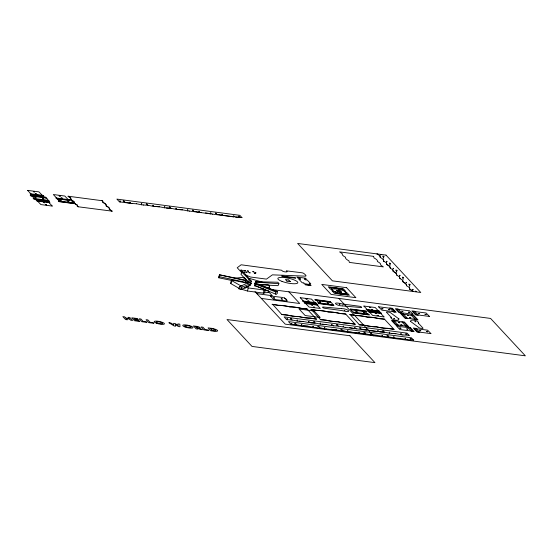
<?xml version="1.0" encoding="UTF-8"?>
<svg xmlns="http://www.w3.org/2000/svg" width="553" height="553" viewBox="0 0 553 553"><rect width="100%" height="100%" fill="white"/><g stroke="black" fill="none" stroke-linecap="round" stroke-linejoin="round"><path stroke-width="0.83" d="M241.253 289.53L241.488 287.47L250.799 283.482L249.417 282.217L239.815 286.516L238.696 288.797L241.253 289.53L249.61 285.604L250.799 283.482M264.797 291.286L264.569 292.931L263.311 293.104L247.447 291.009L240.5 288.949M269.048 288.611L269.505 285.452L267.77 284.712L257.594 284.415M218.836 277.793L219.092 276.638L245.622 282.3L246.03 280.26L219.458 274.8L218.836 277.793L232.944 280.73M256.468 283.786L256.71 282.21L255.465 281.691L254.926 283.883M263.2 292.8L268.26 292.551L268.509 290.975M239.912 288.797L230.815 283.599L231.465 280.115M231.437 280.171L231.327 280.813L232.011 280.046L245.29 282.804L246.348 282.217L248.193 282.804L246.348 282.217M275.518 294.058L275.912 291.991L277.26 291.611L277.399 293.228L276.32 294.417L254.601 285.32L254.974 283.938L256.011 283.15L277.26 291.611L259.011 284.754M269.041 287.823L269.505 285.452L266.594 284.899L267.77 284.712M230.815 283.599L231.465 280.495L232.011 280.046M245.484 282.804L246.03 280.26M219.092 276.638L219.479 274.813L245.954 280.786M268.26 292.551L268.592 290.975M249.382 284.532L250.786 285.051L245.656 287.214L245.428 288.154L244.156 287.781M247.447 291.009L248.276 287.933L264.134 290.014L265.405 290.795L267.085 290.608L265.578 289.993M263.311 293.104L264.134 290.014L265.032 289.648L265.405 290.795M241.965 272.152L249.223 279.68L248.408 282.403L240.928 274.233L241.965 272.152L244.06 272.843L251.435 281.263L250.585 282.279M255.465 281.691L277.896 282.237L278.912 283.682L278.028 285.666L268.855 285.21M241.661 289.254L241.91 288.777M416.824 319.516L405.605 318.044L401.81 314.118M390.957 317.795C390.902 319.772 399.695 321.687 398.976 318.97A4.68 1.106 12.1 0 0 398.844 318.881M48.18 200.78L34.991 199.087L31.666 195.734M247.696 283.565L249.417 282.217M247.371 270.908L248.587 271.17M248.905 272.56L250.129 272.823M254.332 273.327L255.562 273.541M27.671 190.398L38.931 191.856L42.664 195.727M31.673 195.672L44.917 197.38L47.579 199.018L48.201 200.739M42.65 195.783L31.39 194.324L27.671 190.474M37.217 200.67L48.484 202.128L52.217 205.999M52.189 206.062L40.901 204.582L37.224 200.746M248.56 271.233L247.378 270.984M250.115 272.878L248.905 272.622M255.901 272.912L254.691 272.65L255.915 272.857M255.534 273.604L254.339 273.341M270.348 295.973L283.129 297.535M300.217 297.701L311.498 299.104L315.231 302.982M305.318 303.12L316.586 304.579L320.318 308.456L309.079 307.06L305.311 303.182M315.203 303.044L303.915 301.558L300.224 297.714M363.909 306.051L375.176 307.509L378.895 311.436L367.627 309.977L363.895 306.099M369.003 311.526L380.264 312.984L383.996 316.855M378.584 306.77L391.593 308.443L394.89 311.795M367.918 314.519L355.095 312.894C353.616 312.86 350.305 310.351 351.832 309.39L364.648 311.111L367.945 314.457M383.976 316.917L372.681 315.438L368.996 311.588M394.863 311.851L381.867 310.171L378.577 306.839M401.81 314.042L413.077 315.5L416.872 319.447M413.091 311.325L426.1 312.998L429.398 316.344M412.863 314.228L399.819 312.535L396.563 309.196L409.586 310.821L412.884 314.166M407.651 326.325L396.356 324.846L392.616 320.864L397.095 321.086L403.904 322.33L407.672 326.27M429.335 316.42L416.374 314.726L413.091 311.401M414.591 328.517L427.6 330.189L430.898 333.535M412.877 331.219L399.84 329.526L396.612 326.132L409.607 327.818L412.904 331.164M430.87 333.597L417.874 331.918L414.598 328.593M33.339 191.601L34.528 191.863M34.459 191.939L33.339 191.684M35.268 193.674L36.457 193.937M36.422 193.999L35.268 193.757M34.867 197.469L36.049 197.732M36.014 197.801L34.86 197.552M42.546 198.486L43.735 198.748M43.701 198.817L42.546 198.568M43.438 202.453L44.62 202.716M44.586 202.785L43.417 202.516M59.164 195.831L60.353 196.094M60.318 196.163L59.164 195.914M45.367 204.527L46.549 204.79M46.528 204.852L45.36 204.61M61.1 197.905L62.282 198.168M62.261 198.23L61.093 197.995M59.959 199.944L61.148 200.207M61.072 200.29L59.966 200.041M68.807 201.285L67.625 201.022L68.828 201.223M123.264 200.995L124.446 201.257M124.411 201.327L123.257 201.078M146.317 204.036L147.499 204.299M147.464 204.368L146.303 204.105M193.585 210.444L192.396 210.181L193.605 210.382M215.47 213.161L216.658 213.423M216.624 213.493L215.449 213.223M238.523 216.202L239.712 216.465M239.677 216.534L238.523 216.285M273.541 297.77L274.723 298.032M274.689 298.102L273.521 297.832M281.221 298.786L282.41 299.049M282.376 299.118L281.201 298.841M382.814 256.136L384.003 256.398M383.969 256.468L382.814 256.219M307.834 300.922L309.023 301.185L307.821 300.998M389.34 263.145L390.522 263.408M390.453 263.491L389.333 263.228M311.539 304.903L312.721 305.173L311.519 304.966M319.482 301.841L320.664 302.104M320.629 302.173L319.475 301.931M290.498 318.784L291.687 319.046M291.666 319.109L290.498 318.867M314.629 307.302L313.447 307.039L314.65 307.247M327.162 302.857L328.351 303.12M328.316 303.189L327.155 302.926M314.705 322.157L313.537 321.901L314.74 322.088M403.545 277.495L402.356 277.233L403.566 277.433M408.895 284.18L410.084 284.442M410.05 284.512L408.888 284.256M369.584 307.254L370.773 307.516M336.604 324.867L337.793 325.129M370.738 307.579L369.57 307.323M337.759 325.199L336.583 324.929M363.57 312.39L364.759 312.652M364.724 312.721L363.549 312.445M371.512 309.327L372.701 309.59M372.667 309.659L371.498 309.397M340.959 329.547L342.141 329.809M381.777 308.567L382.966 308.837M415.421 291.196L416.603 291.459M342.072 329.892L340.966 329.643M382.932 308.899L381.777 308.657M416.568 291.528L415.4 291.251M375.217 313.309L376.406 313.572M376.372 313.641L375.217 313.392M377.146 315.383L378.335 315.645M378.3 315.715L377.16 315.48M359.657 327.908L360.846 328.178M360.812 328.24L359.657 327.998M402.847 311.526L401.678 311.27L402.881 311.463M364.012 332.588L365.194 332.851M365.16 332.92L364.005 332.671M408.515 312.099L409.697 312.362M409.662 312.431L408.522 312.196M407.485 315.245L408.667 315.507M408.598 315.583L407.478 315.328M398.651 322.454L399.833 322.717M382.711 330.95L383.9 331.219M409.655 317.581L410.844 317.844M399.798 322.786L398.637 322.53M383.858 331.282L382.697 331.026M410.824 317.906L409.655 317.664M419.319 313.717L418.186 313.433L419.388 313.641M400.821 324.791L402.01 325.06M401.969 325.123L400.828 324.894M425.022 314.277L426.211 314.539M399.791 327.943L400.973 328.206M426.135 314.616L425.022 314.36M400.904 328.282L399.778 328.012M387.059 335.63L388.247 335.892M388.213 335.961L387.045 335.706M407.775 329.166L406.586 328.897L407.796 329.104M405.764 333.991L406.946 334.261M406.877 334.337L405.757 334.081M426.522 331.468L427.711 331.731M427.676 331.8L426.508 331.537M343.945 293.539L346.42 292.558L343.289 290.525M248.684 278.94L249.804 278.505L262.682 282.265M339.286 304.06L339.929 304.191M339.908 304.261L339.307 304.143M344.291 310.302L344.941 310.433L344.312 310.385M393.826 318.563L394.476 318.694M394.455 318.763L393.833 318.639M414.999 321.597L415.642 321.798L415.006 321.673M68.226 196.163L67.874 196.253L70.577 198.085A15.443 3.657 12.1 0 0 73.839 201.589A15.443 3.657 12.1 0 0 77.102 205.094L77.247 206.331L78.167 206.85M111.941 211.301L112.294 211.218L109.591 209.387A15.443 3.657 12.1 0 0 106.328 205.875A15.443 3.657 12.1 0 0 103.072 202.37L102.92 201.133L102.008 200.621M272.021 304.274L278.235 305.263A15.443 3.657 12.1 0 1 289.765 306.784A15.443 3.657 12.1 0 1 301.288 308.304L307.143 308.906M339.03 290.892L338.291 290.097L339.639 290.277L341.56 292.343L339.217 290.373M337.454 290.919L336.563 290.636L339.736 291.224M338.063 291.735L337.365 291.5L340.537 292.088M310.751 309.383L316.966 310.378A15.443 3.657 12.1 0 1 328.489 311.899A15.443 3.657 12.1 0 1 340.019 313.42L345.874 314.021M316.696 319.185L310.482 318.189A15.443 3.657 12.1 0 1 298.952 316.669A15.443 3.657 12.1 0 1 287.429 315.148L281.574 314.546M349.579 314.505L355.8 315.5A15.443 3.657 12.1 0 1 367.323 317.021A15.443 3.657 12.1 0 1 378.853 318.542L384.701 319.143M355.427 324.293L349.206 323.298A15.443 3.657 12.1 0 1 337.683 321.777A15.443 3.657 12.1 0 1 326.152 320.256L320.305 319.655M394.254 329.415L388.04 328.427A15.443 3.657 12.1 0 1 376.517 326.906A15.443 3.657 12.1 0 1 364.987 325.385L359.139 324.784M198.092 327.563L196.426 327.404M241.288 270.389L240.569 270.23L241.55 270.237M245.014 270.735L245.726 270.887M241.841 271.495L242.56 271.647M245.712 270.97L245 270.825M242.525 271.737L241.841 271.592M246.265 272.083L246.977 272.235M246.942 272.318L246.465 272.332M300.514 279.168L298.606 278.912L302.138 282.707L303.88 282.998M290.284 281.671L286.91 281.18M304.461 278.864L306.383 279.113L305.512 278.18L296.871 277.039L297.742 277.972L299.809 278.304M305.657 283.945L308.913 284.38M243.341 277.91L244.322 277.737L248.062 281.767L251.262 282.272M248.373 278.74L249.804 278.505L248.283 278.408M234.244 278.29L241.675 277.461L244.322 277.737M119.766 200.96L120.291 201.071M120.257 201.161L119.759 201.057M129.789 202.287L130.314 202.398M130.28 202.481L129.782 202.377M141.312 203.808L141.838 203.919M141.775 204.009L141.312 203.898M152.842 205.329L153.368 205.44M153.333 205.522L152.849 205.426M164.365 206.85L164.891 206.96M164.856 207.043L164.379 206.946M175.895 208.37L176.414 208.481M176.4 208.564L175.875 208.453M187.419 209.891L187.944 210.002M187.909 210.092L187.412 209.981M198.942 211.412L199.467 211.523M199.405 211.612L198.942 211.502M210.472 212.933L210.997 213.043M210.963 213.133L210.479 213.029M221.995 214.453L222.52 214.564M222.493 214.654L222.009 214.55M233.525 215.974L234.05 216.085M233.981 216.175L233.504 216.057M380.402 254.698L380.927 254.809M380.865 254.898L380.402 254.795M383.236 257.746L383.761 257.857M383.734 257.947L383.25 257.85M386.499 261.251L387.024 261.362M386.989 261.451L386.499 261.348M389.761 264.756L390.287 264.873M390.266 264.956L389.768 264.859M393.017 268.267L393.542 268.378M393.48 268.468L393.017 268.357M396.28 271.772L396.805 271.882M396.771 271.972L396.294 271.869M399.543 275.276L400.061 275.387M400.033 275.477L399.549 275.38M402.798 278.781L403.324 278.892M403.31 278.982L402.784 278.871M406.061 282.286L406.586 282.403M406.524 282.493L406.054 282.383M409.324 285.797L409.842 285.908M409.814 285.998L409.317 285.887M412.579 289.302L413.105 289.413M413.077 289.502L412.593 289.399M287.007 318.756L287.532 318.867M287.463 318.957L286.986 318.839M297.03 320.076L297.549 320.187M297.486 320.277L297.009 320.159M308.553 321.597L309.079 321.708M291.355 323.436L291.88 323.546M309.044 321.798L308.56 321.701M291.846 323.629L291.355 323.526M301.378 324.756L301.903 324.867M301.869 324.957L301.364 324.839M320.076 323.118L320.602 323.229M320.574 323.318L320.09 323.222M312.901 326.277L313.427 326.388M313.399 326.477L312.915 326.374M331.606 324.639L332.132 324.749M332.111 324.839L331.613 324.742M324.431 327.798L324.957 327.908M324.936 327.998L324.459 327.908M343.13 326.159L343.655 326.27M343.627 326.36L343.13 326.256M335.954 329.318L336.48 329.429M336.452 329.519L335.968 329.422M354.66 327.68L355.185 327.791M355.116 327.881L354.653 327.777M347.484 330.839L348.01 330.95M347.941 331.04L347.478 330.929M366.183 329.201L366.708 329.312M366.68 329.401L366.197 329.305M359.008 332.36L359.533 332.471M359.505 332.56L358.994 332.443M377.713 330.722L378.238 330.832M378.204 330.922L377.72 330.825M370.538 333.881L371.063 333.991M371.028 334.081L370.545 333.984M389.236 332.242L389.761 332.353M389.747 332.443L389.25 332.346M382.061 335.401L382.586 335.512M382.572 335.602L382.047 335.484M400.766 333.763L401.284 333.874M401.257 333.964L400.759 333.86M393.591 336.922L394.109 337.033M394.082 337.123L393.598 337.026M405.114 338.443L405.639 338.554M405.577 338.643L405.107 338.54M241.101 270.051L241.571 270.147M243.189 270.452L242.746 270.369M244.364 270.479L244.834 270.576M244.772 272.207L244.364 272.111M242.739 270.265L243.202 270.362M244.772 270.666L244.364 270.576M242.732 271.8L243.202 271.903M243.133 271.993L242.719 271.889M244.364 272.014L244.834 272.117M246.002 272.235L246.258 272.173M246.431 272.422L246.002 272.332M331.814 288.977L332.125 290.698L337.683 292.772L344.09 293.608L346.641 292.599L341.954 288.977L330.431 287.456L331.841 288.977L336.901 288.97M286.724 301.171L286.731 299.837L283.931 297.749L286.447 299.339L287.076 301.102L273.673 299.38L270.348 296.049M260.518 284.788L266.352 285.085M120.284 201.935L130.107 203.283M131.808 203.456L136.404 203.787M143.338 204.976L147.928 205.308M154.861 206.497L159.402 206.767L164.683 207.845M159.458 206.829L153.105 206.262M166.391 208.018L170.925 208.287L176.207 209.366M170.981 208.35L164.628 207.783M177.914 209.539L182.455 209.815L187.737 210.887M182.511 209.87L176.151 209.304M189.444 211.059L199.26 212.407M200.967 212.58L210.79 213.928M212.497 214.101L222.313 215.449M224.02 215.622L242.055 217.592M235.543 217.142L241.868 217.523L239.829 215.331L116.883 199.108L119.407 201.817M287.525 319.724L292.115 320.063M299.049 321.245L303.59 321.521L308.871 322.593M303.645 321.583L297.286 321.017M310.579 322.765L315.113 323.042L320.394 324.113M315.169 323.104L308.816 322.537M322.102 324.286L326.636 324.563L331.924 325.634M326.699 324.625L320.339 324.058M333.632 325.807L338.222 326.146M345.155 327.328L354.978 328.676M291.873 324.404L296.415 324.68L301.696 325.752M296.47 324.735L290.954 324.334M356.678 328.848L366.501 330.196M303.403 325.924L307.938 326.201L313.219 327.272M307.993 326.256L301.641 325.696M368.208 330.369L384.328 332.229M313.164 327.217L326.553 329.028M379.731 331.89L384.273 332.166L389.554 333.238M326.457 328.966L336.272 330.314M391.261 333.411L395.796 333.687L401.077 334.759M395.851 333.749L389.499 333.183M330.991 329.242L359.326 333.355M402.784 334.931L409.296 335.381M349.503 332.007L365.623 333.867M361.033 333.528L365.568 333.805L370.849 334.876M370.8 334.821L377.098 335.325L384.183 336.632M377.153 335.388L372.611 335.111M384.086 336.57L388.676 336.908M395.609 338.09L400.206 338.429M407.139 339.611L413.644 340.06M256.71 282.21L278.912 283.682M120.367 201.997L119.365 201.866M131.911 203.518L124.819 202.204M143.421 205.039L141.575 204.741M189.541 211.122L187.681 210.824M201.05 212.642L193.979 211.336M212.58 214.163L205.509 212.857M287.608 319.786L286.599 319.655L284.124 316.904L407.07 333.127L409.109 335.318M333.715 325.869L331.869 325.579M345.238 327.39L338.166 326.083M356.768 328.911L349.69 327.604M402.867 334.994L401.022 334.703M395.713 338.153L393.847 337.862M407.222 339.673L400.151 338.367M342.66 305.92L360.729 307.516A1.68 0.401 12.1 0 0 361.621 307.219L361.351 306.929A1.68 0.401 12.1 0 0 359.326 306.238L342.984 304.081M341.554 308.636L323.491 307.039A1.68 0.401 12.1 0 0 322.593 307.337L322.869 307.627A1.68 0.401 12.1 0 0 324.894 308.318L341.229 310.475A4.873 1.154 12.1 0 1 343.696 311.014C353.104 313.198 347.402 308.512 341.92 308.664A4.68 1.106 12.1 0 0 341.664 308.643M57.111 198.596L68.634 200.117L64.86 196.052L53.337 194.532L59.869 201.555L73.314 203.331L73.155 202.004L70.051 199.827L55.901 197.946L56.662 198.762L69.754 200.49L68.994 199.674M329.934 287.284L342.231 288.908M338.381 290.076L339.473 290.221M331.876 289.323L330.431 289.129L328.282 286.813L343.344 288.804L345.501 291.12L344.063 290.926M336.653 290.615L339.777 291.148L339.037 290.353M337.033 291.023L339.901 291.279L340.579 292.012L337.461 291.479M333.279 291.127L332.153 290.982L334.309 293.297L349.372 295.281L347.222 292.966L346.095 292.82M335.422 293.187L347.719 294.811M269.988 289.33L490.573 318.431L525.35 355.828L285.224 324.148L255.023 291.666M256.875 293.664L272.249 295.696L268.15 291.293M261.313 298.433L299.733 303.507L288.866 291.818M196.377 326.332L193.405 325.938L196.142 328.883L197.967 329.125L196.861 327.929M134.241 318.618L137.635 319.067L137.116 318.507L131.814 317.809L134.559 320.754L139.854 321.459L139.342 320.899L135.941 320.45M195.81 326.74L198.05 327.238M211.834 328.855L210.493 328.676L212.11 330.48M125.849 318.065L129.084 318.487L128.04 317.311L129.865 317.553L132.602 320.491L130.771 320.249L129.679 319.074M134.821 319.247L138.222 319.696L138.734 320.249L135.34 319.8L135.844 320.415M126.367 318.618L129.596 319.046M212.193 330.514L213.465 330.68A3.256 0.767 12.1 0 0 215.746 330.176A3.256 0.767 12.1 0 0 211.813 328.828M233.822 216.97L217.032 214.377M153.153 206.324L147.872 205.246M141.616 204.797L136.349 203.725M378.01 331.717L361.22 329.125M297.327 321.072L292.06 320M393.888 337.918L388.621 336.846M342.514 330.763L347.747 331.779M319.461 327.722L324.694 328.738M150.174 322.323L153.361 322.752L153.879 323.305L148.812 322.634L146.075 319.696L147.9 319.931L150.077 322.275M205.26 329.595L208.433 330.017L208.944 330.57L203.877 329.906L201.14 326.961L202.972 327.203L205.142 329.54M336.846 288.908L343.42 290.512M245.656 287.214L248.276 287.933M242.207 286.15L240.617 285.714L231.465 280.495M143.213 321.404L146.414 321.832L146.932 322.392L141.865 321.722L139.128 318.777L140.953 319.019L143.13 321.362M309.293 283.765L310.786 283.848L307.254 280.053L305.284 279.777L304.447 278.926M337.717 292.724L332.318 290.712L332.014 289.039M254.974 283.938L275.912 291.991M254.484 285.535L265.032 289.648L263.11 289.129L264.134 290.014M245.442 274.91L250.419 277.005L266.463 279.113L272.394 274.841L305.588 276.161C307.399 276.258 303.514 272.712 302.201 272.795L286.406 270.859C289.703 272.788 281.975 272 281.601 270.23L241.122 264.783L237.216 267.756L241.944 272.892M300.555 279.106L299.781 278.359M306.21 284.539L309.41 285.002L308.885 284.429M197.269 327.984L200.2 329.415L202.28 329.692L199.184 328.192A3.104 0.733 12.1 0 0 199.778 327.376A3.104 0.733 12.1 0 0 196.363 326.311M290.332 281.615L288.79 280.046M254.767 283.274L256.087 284.021M239.815 286.516L241.488 287.47M175.584 324.749L178.481 326.553L179.953 326.747L179.836 324.148L177.914 323.892L178.066 325.371M305.685 283.966L306.217 284.463M383.775 261.203L386.464 262.855L386.623 264.175L389.72 266.359L390.383 268.219M387.031 264.707L389.623 266.346L390.287 268.205L392.983 269.864L393.142 271.184L396.245 273.369L396.902 275.228M399.501 276.873L396.812 275.221L396.142 273.355L393.045 271.177L392.886 269.85M409.856 289.247L413.616 291.576L409.939 289.254L409.282 287.394L406.593 285.742L405.923 283.876L402.826 281.691L402.667 280.371M173.621 324.742L170.773 322.952L168.845 322.696L174.195 325.987L175.64 326.18L175.501 324.701M177.935 325.316L175.087 323.519L173.642 323.332L173.753 324.805M249.223 279.68L251.435 281.263M410.679 321.514L418.967 327.653A1.68 0.401 12.1 0 0 420.909 328.268L421.863 328.392A1.68 0.401 12.1 0 0 422.997 328.123L418.379 323.152M398.789 318.846L390.501 312.708A1.68 0.401 12.1 0 0 388.559 312.092L387.605 311.968A1.68 0.401 12.1 0 0 386.471 312.238L391.089 317.208M288.825 279.998L285.417 279.486L286.91 281.104M377.34 254.193L376.966 253.882L379.939 255.839L380.602 257.698M383.858 261.203L383.201 259.343L380.008 257.152L379.842 255.825M400.165 278.733L399.404 276.859M406.683 285.749L406.026 283.889L402.923 281.705L402.764 280.385L399.57 278.187M383.761 261.196L383.105 259.329M387.024 264.7L386.36 262.841M409.849 289.24L409.185 287.38M413.457 339.991L411.425 337.8L288.472 321.583L290.996 324.286M345.68 292.979L347.222 294.645L335.699 293.125L334.143 291.452M339.48 291.376L339.832 291.756M338.816 298.406L373.586 335.802M309.383 283.793L311.097 285.631L305.526 284.899L303.811 283.053M195.769 326.754L196.343 327.376M134.185 318.632L134.725 319.212M125.766 318.03L124.688 316.869L122.863 316.627L125.593 319.572L127.425 319.807L126.333 318.632M256.011 283.15L256.633 283.862M254.601 285.32L254.933 286.157M342.998 304.102A4.873 1.154 12.1 0 1 340.524 303.542C331.143 301.496 336.77 306.016 342.3 305.892A4.68 1.106 12.1 0 0 342.556 305.913M418.317 323.146A4.873 1.154 12.1 0 1 418.559 322.579C418.586 320.616 409.801 318.708 410.492 321.39A4.68 1.106 12.1 0 0 410.623 321.48M391.151 317.222A4.873 1.154 12.1 0 1 390.916 317.781M332.809 305.138L319.572 303.445L316.302 300.037L329.533 301.751L332.194 303.39L332.823 305.111M252.818 271.62L254.007 271.938L252.845 271.606M251.656 283.544L251.152 283.883L250.267 283.44L251.656 283.544M169.377 207.071L170.531 207.403L169.398 207.064M305.92 298.841L307.088 299.111L305.92 298.841M395.872 270.154L397.047 270.424L395.872 270.154M294.867 323.457L296.014 323.788L294.88 323.45M317.92 326.498L319.088 326.768L317.92 326.498M355.904 311.367L357.072 311.636L355.904 311.367M388.614 309.466L389.761 309.791L388.648 309.452M419.72 330.563L420.888 330.832L419.755 330.549M410.126 338.664L411.28 338.996L410.167 338.657M68.579 196.28L70.978 198.14A15.346 3.636 12.1 0 0 74.233 201.645A15.346 3.636 12.1 0 0 77.496 205.149L77.648 206.4L78.36 206.801L111.865 211.122L109.197 209.331A15.346 3.636 12.1 0 0 105.934 205.827A15.346 3.636 12.1 0 0 102.671 202.322L102.519 201.071L101.814 200.67L68.579 196.28M272.643 304.323L281.767 314.498L287.311 315.03A15.346 3.636 12.1 0 0 298.841 316.551A15.346 3.636 12.1 0 0 310.364 318.072L316.351 319.06L306.95 308.954L301.399 308.429A15.346 3.636 12.1 0 0 289.876 306.908A15.346 3.636 12.1 0 0 278.353 305.387L272.643 304.323M340.766 292.129L340.378 292.219L341.464 292.364L340.814 292.143M311.374 309.438L320.498 319.613L326.042 320.139A15.346 3.636 12.1 0 0 337.572 321.659A15.346 3.636 12.1 0 0 349.095 323.18L355.074 324.176L345.673 314.063L340.13 313.537A15.346 3.636 12.1 0 0 328.606 312.016A15.346 3.636 12.1 0 0 317.076 310.496L311.374 309.438M350.208 314.56L359.332 324.735L364.876 325.261A15.346 3.636 12.1 0 0 376.399 326.782A15.346 3.636 12.1 0 0 387.93 328.302L393.909 329.298L384.508 319.192L378.964 318.659A15.346 3.636 12.1 0 0 367.434 317.139A15.346 3.636 12.1 0 0 355.911 315.618L350.208 314.56M294.936 277.544L281.705 276.002L282.141 276.465L295.585 278.242L294.936 277.544M43.169 195.437L30.076 193.709L30.837 194.532L43.929 196.26L43.169 195.437M45.629 197.234L30.194 195.195L30.954 196.011L46.39 198.05L45.629 197.234M73.66 202.861L58.224 200.829L58.984 201.645L74.42 203.684L73.66 202.861M48.56 200.386L33.132 198.354L33.892 199.17L49.321 201.209L48.56 200.386M49.217 201.942L36.125 200.214L36.885 201.036L49.977 202.764L49.217 201.942M385.994 255.099L297.632 243.438L332.401 280.841L420.771 292.496L385.994 255.099M373.593 256.371L339.59 251.885L342.369 253.792A15.346 3.636 12.1 0 0 345.632 257.297A15.346 3.636 12.1 0 0 348.895 260.802L349.372 262.405L383.374 266.892L380.588 264.984A15.346 3.636 12.1 0 0 377.333 261.479A15.346 3.636 12.1 0 0 374.07 257.974L373.593 256.371M346.593 287.691L321.77 284.415L331.053 294.403L355.883 297.68L346.593 287.691M392.443 308.339L389.754 307.986L393.46 311.968L396.148 312.321L392.443 308.339M398.049 309.079L395.36 308.726L399.066 312.708L401.755 313.06L398.049 309.079M414.556 311.256L411.867 310.904L415.573 314.885L418.262 315.238L414.556 311.256M330.245 301.606L314.809 299.567L315.569 300.39L331.005 302.422L330.245 301.606M403.261 313.862L400.572 313.51L404.934 318.203L407.623 318.556L403.261 313.862M413.637 315.231L410.941 314.878L415.31 319.572L417.999 319.924L413.637 315.231M333.183 304.758L317.747 302.726L318.507 303.542L333.943 305.581L333.183 304.758M315.735 302.691L302.636 300.963L303.397 301.779L316.496 303.507L315.735 302.691M379.234 311.069L366.141 309.341L366.902 310.157L379.994 311.885L379.234 311.069M317.318 304.392L304.226 302.671L304.986 303.486L318.079 305.215L317.318 304.392M380.817 312.777L367.724 311.049L368.485 311.864L381.577 313.592L380.817 312.777M365.713 311.014L350.277 308.975L351.037 309.798L366.473 311.83L365.713 311.014M368.644 314.166L353.208 312.134L353.968 312.95L369.404 314.989L368.644 314.166M394.158 320.788L391.469 320.436L395.837 325.129L398.526 325.482L394.158 320.788M404.533 322.157L401.844 321.805L406.206 326.498L408.895 326.851L404.533 322.157M314.18 311.028L299.118 309.037L305.138 315.521L320.201 317.505L314.18 311.028M410.409 327.653L407.72 327.3L411.418 331.282L414.107 331.641L410.409 327.653M416.008 328.392L413.319 328.04L417.024 332.021L419.713 332.374L416.008 328.392M349.952 335.761L227.006 319.537L252.002 346.42L374.948 362.644L349.952 335.761M211.26 328.295L208.087 327.874L210.824 330.818L213.997 331.24A5.157 1.224 12.1 0 0 217.495 330.411A5.157 1.224 12.1 0 0 211.253 328.288M186.112 326.816A3.318 0.788 12.1 0 0 191.138 327.196A3.318 0.788 12.1 0 0 186.416 325.489A3.318 0.788 12.1 0 0 186.112 326.816M185.082 327.003A5.267 1.244 12.1 0 0 193.038 327.611A5.267 1.244 12.1 0 0 185.552 324.894A5.267 1.244 12.1 0 0 185.082 327.003M157.543 323.049A3.318 0.788 12.1 0 0 162.568 323.429A3.318 0.788 12.1 0 0 157.847 321.715A3.318 0.788 12.1 0 0 157.543 323.049M156.506 323.235A5.267 1.244 12.1 0 0 164.469 323.837A5.267 1.244 12.1 0 0 156.983 321.127A5.267 1.244 12.1 0 0 156.506 323.235M282.009 281.401A10.196 2.412 12.1 0 0 297.784 282.832A10.196 2.412 12.1 0 0 283.758 277.502A10.196 2.412 12.1 0 0 282.009 281.401"/></g></svg>
